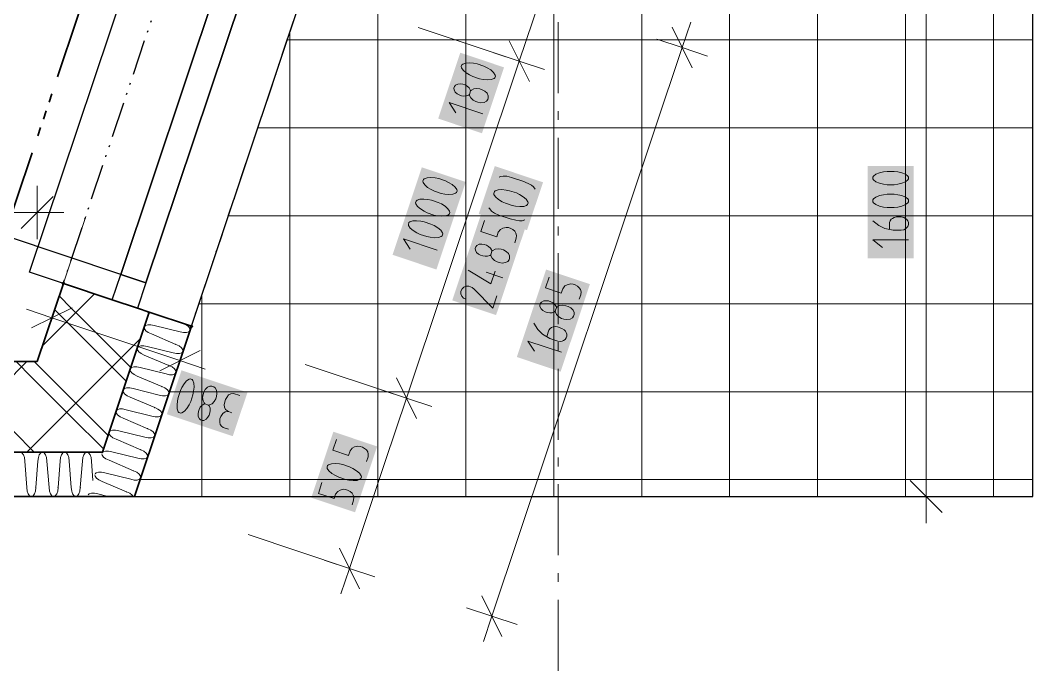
# Model space of a CAD drawing. Header units: millimetres. Extents: x 0 to 594, y 0 to 420.
# Drawn here: x 136.26 to 162.36, y 122.79 to 139.55 of the extents above; entities that cross this region are included whole.
import ezdxf

# ---------------------------------------------------------------- set-up
doc = ezdxf.new("R2010")
doc.units = ezdxf.units.MM
doc.header["$LTSCALE"] = 8
for name, color, linetype in [('PDF_Dvere', 7, 'Continuous'), ('PDF_Koty delkove', 7, 'Continuous'), ('PDF_Obecne 0.25', 7, 'Continuous'), ('PDF_Osy hlavni', 7, 'Continuous'), ('PDF_Pozarni useky', 7, 'Continuous'), ('PDF_Srafy', 7, 'Continuous'), ('PDF_Steny sendvic', 7, 'Continuous')]:
    doc.layers.add(name, color=color, linetype=linetype)

msp = doc.modelspace()

# ---------------------------------------------------------------- linework, layer by layer
at = {"layer": 'PDF_Dvere', "lineweight": 25}
msp.add_lwpolyline([(138.853, 133.001), (131.471, 135.472, -0.414214), (141.324, 140.383)], format="xyb", dxfattribs=at)
for points in [[(141.324, 140.383), (138.853, 133.001), (141.324, 140.383)], [(141.975, 140.165), (139.504, 132.783), (141.975, 140.165)]]:
    msp.add_lwpolyline(points, dxfattribs=at)
for points in [[(139.504, 132.783), (139.286, 132.132), (138.635, 132.35), (138.853, 133.001)], [(139.504, 132.783), (138.853, 133.001)]]:
    msp.add_lwpolyline(points, close=True, dxfattribs=at)
at = {"layer": 'PDF_Koty delkove', "lineweight": 18}
for points in [[(159.61, 127.278), (159.61, 135.938), (159.61, 141.932), (159.61, 145.32), (159.61, 159.791), (159.61, 169.49), (159.61, 177.742), (159.61, 238.603), (159.61, 241.075), (159.61, 274.505)], [(144.747, 125.423), (145.522, 127.739), (145.669, 128.179), (146.216, 129.812), (149.123, 138.497), (149.652, 140.077)], [(149.123, 138.497), (146.517, 139.369)], [(153.063, 139.37), (153.583, 138.327)], [(153.323, 138.848), (153.541, 139.5)], [(152.672, 139.066), (153.323, 138.848), (153.975, 138.63)], [(153.323, 138.848), (148.418, 124.194)], [(149.383, 137.976), (148.863, 139.019)], [(153.323, 138.848), (153.323, 138.848)], [(149.774, 138.279), (149.123, 138.497), (148.472, 138.715)], [(147.946, 138.444), (147.837, 138.455), (147.738, 138.449), (147.665, 138.423), (147.643, 138.404), (147.627, 138.358), (147.633, 138.329), (147.676, 138.264), (147.751, 138.2), (147.845, 138.142), (147.927, 138.102), (148.101, 138.044), (148.192, 138.026), (148.301, 138.016), (148.4, 138.022), (148.473, 138.048), (148.496, 138.067), (148.511, 138.113), (148.505, 138.141), (148.462, 138.207), (148.387, 138.271), (148.293, 138.328), (148.21, 138.369)], [(148.21, 138.369), (148.036, 138.427), (147.946, 138.444)], [(147.838, 137.642), (147.815, 137.624), (147.76, 137.604), (147.695, 137.6), (147.633, 137.607), (147.575, 137.627), (147.522, 137.658), (147.471, 137.7), (147.443, 137.761), (147.441, 137.801), (147.456, 137.847), (147.482, 137.877), (147.541, 137.909), (147.607, 137.913), (147.668, 137.905), (147.726, 137.886), (147.781, 137.854), (147.83, 137.812), (147.862, 137.763), (147.869, 137.735)], [(148.185, 137.139), (147.317, 137.429), (147.486, 137.167)], [(148.605, 135.508), (148.642, 135.522), (148.712, 135.537), (148.805, 135.531), (148.925, 135.504), (149.215, 135.407), (149.356, 135.347), (149.439, 135.306), (149.489, 135.263), (149.531, 135.198)], [(158.785, 135.657), (158.602, 135.657), (158.511, 135.644), (158.404, 135.62), (158.312, 135.583), (158.251, 135.535), (158.236, 135.51), (158.236, 135.462), (158.251, 135.437), (158.312, 135.388), (158.404, 135.351), (158.511, 135.326), (158.602, 135.314), (158.785, 135.314), (158.876, 135.326)], [(158.876, 135.326), (158.983, 135.351), (159.075, 135.388), (159.136, 135.437), (159.152, 135.462), (159.152, 135.51), (159.136, 135.535), (159.075, 135.583), (158.983, 135.62), (158.876, 135.644), (158.785, 135.657)], [(136.702, 135.283), (136.702, 134.596), (136.702, 133.909)], [(137.114, 135.008), (136.289, 134.184)], [(146.771, 134.933), (146.662, 134.944), (146.563, 134.938), (146.489, 134.912), (146.468, 134.893), (146.452, 134.847), (146.458, 134.818), (146.501, 134.753), (146.576, 134.689), (146.67, 134.631), (146.752, 134.591), (146.926, 134.533), (147.016, 134.515), (147.126, 134.505), (147.225, 134.511), (147.298, 134.537), (147.321, 134.556), (147.336, 134.602), (147.329, 134.63), (147.286, 134.696), (147.211, 134.76), (147.117, 134.817), (147.034, 134.858)], [(147.034, 134.858), (146.861, 134.916), (146.771, 134.933)], [(149.268, 134.411), (149.195, 134.383), (149.129, 134.38), (149.038, 134.397), (148.889, 134.434), (148.6, 134.531), (148.487, 134.581), (148.409, 134.634), (148.363, 134.688), (148.342, 134.721)], [(136.702, 134.596), (126.043, 134.596), (112.669, 134.596), (109.188, 134.596)], [(136.427, 132.103), (137.079, 131.885), (137.951, 134.491)], [(136.702, 134.596), (137.388, 134.596)], [(148.23, 134.388), (148.137, 134.11), (148.542, 133.974), (148.581, 134.09), (148.637, 134.161), (148.696, 134.193), (148.784, 134.215), (148.845, 134.207), (148.903, 134.188), (148.957, 134.157), (149.007, 134.114), (149.039, 134.065), (149.053, 134.009), (149.045, 133.935), (149.006, 133.819)], [(159.105, 134.422), (159.136, 134.385), (159.152, 134.336), (159.152, 134.287), (159.136, 134.238), (159.105, 134.201), (159.075, 134.177), (159.029, 134.152), (158.968, 134.14), (158.755, 134.14), (158.541, 134.189), (158.388, 134.262), (158.236, 134.385)], [(158.663, 134.165), (158.663, 134.336), (158.679, 134.385), (158.709, 134.422), (158.74, 134.446), (158.785, 134.47), (158.846, 134.483), (158.968, 134.483), (159.029, 134.47), (159.075, 134.446), (159.105, 134.422)], [(147.01, 133.628), (146.141, 133.918), (146.311, 133.656)], [(159.152, 133.895), (158.236, 133.895), (158.48, 133.7)], [(148.387, 133.511), (148.364, 133.493), (148.309, 133.473), (148.244, 133.469), (148.182, 133.477), (148.124, 133.496), (148.071, 133.527), (148.02, 133.569), (147.992, 133.631), (147.99, 133.67), (148.005, 133.716), (148.031, 133.746), (148.09, 133.778), (148.156, 133.781), (148.217, 133.774), (148.275, 133.754), (148.329, 133.723), (148.379, 133.681), (148.411, 133.632), (148.418, 133.604)], [(141.031, 130.562), (140.379, 130.78), (140.982, 132.582), (141.251, 133.386)], [(148.502, 133.086), (148.394, 132.761), (147.804, 133.114)], [(148.703, 132.916), (148.269, 133.061)], [(149.894, 132.932), (149.801, 132.654), (150.206, 132.518), (150.245, 132.634), (150.301, 132.705), (150.36, 132.737), (150.448, 132.759), (150.509, 132.752), (150.567, 132.732), (150.621, 132.701), (150.671, 132.659), (150.703, 132.61), (150.717, 132.554), (150.708, 132.479), (150.67, 132.363)], [(137.297, 132.536), (137.079, 131.885), (136.861, 131.234)], [(150.05, 132.054), (150.028, 132.036), (149.973, 132.016), (149.908, 132.012), (149.846, 132.02), (149.788, 132.039), (149.734, 132.07), (149.684, 132.113), (149.656, 132.174), (149.654, 132.213), (149.669, 132.259), (149.694, 132.289), (149.754, 132.321), (149.819, 132.325), (149.881, 132.318), (149.939, 132.298), (149.993, 132.267), (150.043, 132.225), (150.075, 132.175), (150.082, 132.147)], [(137.601, 132.145), (136.557, 131.625)], [(150.381, 132.176), (150.323, 132.195), (150.247, 132.207), (150.163, 132.197), (150.104, 132.165), (150.082, 132.147), (150.05, 132.054), (150.057, 132.026), (150.085, 131.965), (150.146, 131.906), (150.214, 131.87), (150.272, 131.851), (150.348, 131.838), (150.433, 131.849), (150.492, 131.881), (150.522, 131.923), (150.537, 131.968)], [(150.537, 131.968), (150.538, 132.02), (150.51, 132.081), (150.449, 132.14), (150.381, 132.176)], [(140.379, 130.78), (137.079, 131.885)], [(149.833, 131.405), (149.887, 131.567), (149.918, 131.609), (149.958, 131.634), (149.995, 131.647), (150.045, 131.656), (150.108, 131.648), (150.223, 131.609), (150.277, 131.578), (150.313, 131.541), (150.334, 131.508), (150.352, 131.463), (150.351, 131.412), (150.336, 131.366), (150.305, 131.324), (150.264, 131.299), (150.228, 131.286), (150.176, 131.277), (150.114, 131.284), (149.912, 131.352), (149.725, 131.466), (149.603, 131.585), (149.498, 131.749)], [(140.597, 131.432), (140.379, 130.78), (140.161, 130.129)], [(150.211, 130.994), (149.343, 131.285), (149.512, 131.022)], [(140.901, 131.04), (139.858, 130.52)], [(146.216, 129.812), (145.912, 129.914), (143.61, 130.684)], [(146.476, 129.291), (145.956, 130.334)], [(140.996, 129.966), (140.976, 129.908), (140.964, 129.832), (140.974, 129.748), (141.006, 129.689), (141.024, 129.667), (141.117, 129.636), (141.145, 129.643), (141.206, 129.67), (141.265, 129.731), (141.301, 129.799), (141.321, 129.857), (141.333, 129.933), (141.322, 130.018), (141.29, 130.077), (141.249, 130.107), (141.203, 130.123), (141.151, 130.124), (141.09, 130.096), (141.032, 130.034)], [(141.032, 130.034), (140.996, 129.966)], [(141.922, 129.882), (141.76, 129.936), (141.692, 129.926), (141.631, 129.898), (141.584, 129.834), (141.552, 129.78), (141.533, 129.721), (141.52, 129.645), (141.524, 129.58), (141.556, 129.521), (141.627, 129.465)], [(146.867, 129.594), (146.216, 129.812), (145.564, 130.03)], [(141.117, 129.636), (141.135, 129.613), (141.155, 129.558), (141.159, 129.493), (141.152, 129.431), (141.132, 129.373), (141.101, 129.319), (141.059, 129.269), (140.997, 129.241), (140.958, 129.239), (140.912, 129.254), (140.882, 129.28), (140.85, 129.339), (140.846, 129.405), (140.854, 129.466), (140.873, 129.524), (140.904, 129.578), (140.947, 129.628), (140.996, 129.66), (141.024, 129.667)], [(141.631, 129.014), (141.492, 129.06), (141.45, 129.09), (141.414, 129.135), (141.405, 129.186), (141.41, 129.28), (141.43, 129.338), (141.482, 129.417), (141.548, 129.459), (141.627, 129.465), (141.72, 129.434)], [(144.412, 128.75), (144.318, 128.472), (144.723, 128.336), (144.762, 128.453), (144.819, 128.523), (144.878, 128.555), (144.965, 128.577), (145.026, 128.57), (145.085, 128.55), (145.139, 128.519), (145.188, 128.477), (145.22, 128.428), (145.234, 128.372), (145.226, 128.297), (145.187, 128.181)], [(144.753, 128.042), (144.579, 128.1), (144.49, 128.117), (144.38, 128.128), (144.282, 128.123), (144.208, 128.096), (144.186, 128.077), (144.171, 128.031), (144.177, 128.003), (144.22, 127.938), (144.295, 127.874), (144.389, 127.816), (144.471, 127.775), (144.644, 127.717), (144.735, 127.7), (144.845, 127.69), (144.943, 127.695)], [(144.943, 127.695), (145.017, 127.722), (145.039, 127.741), (145.055, 127.786), (145.048, 127.815), (145.005, 127.88), (144.93, 127.944), (144.836, 128.001), (144.753, 128.042)], [(144.039, 127.637), (143.946, 127.358), (144.35, 127.223), (144.389, 127.339), (144.446, 127.41), (144.505, 127.442), (144.592, 127.464), (144.654, 127.456), (144.712, 127.437), (144.766, 127.406), (144.816, 127.363), (144.847, 127.314), (144.862, 127.258), (144.853, 127.184), (144.814, 127.068)], [(160.022, 126.865), (159.198, 127.69)], [(160.297, 127.278), (159.61, 127.278), (158.923, 127.278)], [(159.61, 127.278), (159.61, 126.591)], [(144.529, 124.772), (144.747, 125.423), (142.141, 126.295)], [(145.007, 124.902), (144.487, 125.945)], [(145.398, 125.205), (144.747, 125.423), (144.095, 125.641)], [(148.158, 124.716), (148.678, 123.673)], [(147.767, 124.412), (148.418, 124.194), (149.07, 123.976)], [(148.418, 124.194), (148.2, 123.543)], [(148.418, 124.194), (148.418, 124.194)]]:
    msp.add_lwpolyline(points, dxfattribs=at)
for points in [[(148.168, 137.763), (148.11, 137.783), (148.034, 137.795), (147.951, 137.785), (147.892, 137.753), (147.869, 137.735), (147.838, 137.642), (147.845, 137.614), (147.873, 137.553), (147.933, 137.494), (148.001, 137.458), (148.06, 137.438), (148.136, 137.426), (148.22, 137.436), (148.279, 137.469), (148.31, 137.51), (148.325, 137.556), (148.326, 137.608), (148.298, 137.669), (148.236, 137.727)], [(147.221, 135.414), (147.047, 135.473), (146.957, 135.489), (146.848, 135.501), (146.749, 135.495), (146.676, 135.468), (146.654, 135.449), (146.639, 135.403), (146.645, 135.375), (146.687, 135.31), (146.763, 135.246), (146.856, 135.188), (146.938, 135.148), (147.112, 135.089), (147.203, 135.072), (147.312, 135.062), (147.411, 135.068), (147.484, 135.094), (147.507, 135.113), (147.522, 135.159), (147.516, 135.187), (147.473, 135.253), (147.398, 135.317), (147.304, 135.373)], [(149.048, 135.102), (148.874, 135.16), (148.784, 135.177), (148.675, 135.188), (148.577, 135.183), (148.503, 135.156), (148.481, 135.137), (148.466, 135.091), (148.472, 135.063), (148.515, 134.998), (148.59, 134.934), (148.684, 134.876), (148.766, 134.836), (148.939, 134.778), (149.03, 134.76), (149.14, 134.75), (149.238, 134.756), (149.312, 134.782), (149.334, 134.801), (149.35, 134.847), (149.343, 134.875), (149.3, 134.94), (149.225, 135.004), (149.131, 135.061)], [(158.785, 135.07), (158.602, 135.07), (158.511, 135.057), (158.404, 135.033), (158.312, 134.996), (158.251, 134.948), (158.236, 134.923), (158.236, 134.874), (158.251, 134.849), (158.312, 134.801), (158.404, 134.764), (158.511, 134.739), (158.602, 134.727), (158.785, 134.727), (158.876, 134.739), (158.983, 134.764), (159.075, 134.801), (159.136, 134.849), (159.152, 134.874), (159.152, 134.923), (159.136, 134.948), (159.075, 134.996), (158.983, 135.033), (158.876, 135.057)], [(146.848, 134.301), (146.674, 134.359), (146.584, 134.376), (146.475, 134.387), (146.377, 134.381), (146.303, 134.355), (146.281, 134.336), (146.266, 134.29), (146.272, 134.262), (146.315, 134.196), (146.39, 134.132), (146.484, 134.075), (146.566, 134.034), (146.739, 133.976), (146.83, 133.959), (146.94, 133.948), (147.038, 133.954), (147.112, 133.98), (147.134, 133.999), (147.15, 134.045), (147.143, 134.074), (147.1, 134.139), (147.025, 134.203), (146.931, 134.26)], [(148.717, 133.632), (148.659, 133.652), (148.583, 133.664), (148.499, 133.654), (148.44, 133.622), (148.418, 133.604), (148.387, 133.511), (148.394, 133.483), (148.422, 133.422), (148.482, 133.363), (148.55, 133.327), (148.609, 133.308), (148.685, 133.295), (148.769, 133.306), (148.828, 133.338), (148.859, 133.379), (148.874, 133.425), (148.875, 133.477), (148.847, 133.538), (148.785, 133.596)], [(140.39, 130.007), (140.332, 129.834), (140.315, 129.744), (140.304, 129.634), (140.31, 129.536), (140.336, 129.462), (140.355, 129.441), (140.401, 129.425), (140.43, 129.431), (140.495, 129.474), (140.559, 129.549), (140.617, 129.643), (140.657, 129.725), (140.715, 129.899), (140.733, 129.989), (140.743, 130.099), (140.737, 130.197), (140.711, 130.271), (140.692, 130.294), (140.646, 130.309), (140.617, 130.302), (140.552, 130.259), (140.488, 130.184), (140.431, 130.09)]]:
    msp.add_lwpolyline(points, close=True, dxfattribs=at)
msp.add_lwpolyline([(148.548, 132.452), (148.44, 132.128), (147.961, 132.623), (147.911, 132.666), (147.824, 132.695, 0.983237), (147.744, 132.361)], format="xyb", dxfattribs=at)
at = {"layer": 'PDF_Koty delkove', "color": 7, "lineweight": 18, "true_color": 0xffffff, "transparency": 33554559}
for points in [[(148.163, 136.64), (148.732, 138.338), (147.034, 137.018), (147.603, 138.716)], [(146.988, 133.129), (147.743, 135.384), (145.859, 133.507), (146.614, 135.762)], [(149.324, 134.143), (149.736, 135.377), (148.079, 134.56), (148.492, 135.793)], [(159.289, 133.415), (159.289, 135.794), (158.099, 133.415), (158.099, 135.794)], [(148.526, 131.954), (149.28, 134.206), (147.397, 132.332), (148.151, 134.584)], [(150.189, 130.495), (150.944, 132.751), (149.06, 130.873), (149.815, 133.129)], [(142.119, 129.961), (140.42, 130.529), (141.741, 128.832), (140.042, 129.4)], [(144.893, 126.87), (145.462, 128.569), (143.764, 127.248), (144.333, 128.947)]]:
    msp.add_solid(points, dxfattribs=at)
at = {"layer": 'PDF_Obecne 0.25', "lineweight": 25}
for points in [[(139.075, 127.278), (162.355, 127.278), (162.355, 141.932)], [(137.376, 132.771), (136.507, 133.062), (139.414, 141.747), (140.283, 141.456)], [(140.676, 131.667), (143.583, 140.352)]]:
    msp.add_lwpolyline(points, dxfattribs=at)
at = {"layer": 'PDF_Osy hlavni', "lineweight": 18}
for points in [[(150.128, 137.671), (150.128, 139.502)], [(150.128, 136.984), (150.128, 137.213)], [(150.128, 134.694), (150.128, 136.526)], [(150.128, 134.007), (150.128, 134.236)], [(150.128, 131.717), (150.128, 133.549)], [(150.128, 131.031), (150.128, 131.259)], [(150.128, 128.741), (150.128, 130.573)], [(150.128, 128.054), (150.128, 128.283)], [(150.128, 125.764), (150.128, 127.596)], [(150.128, 125.077), (150.128, 125.306)], [(150.128, 122.788), (150.128, 124.619)]]:
    msp.add_lwpolyline(points, dxfattribs=at)
at = {"layer": 'PDF_Pozarni useky', "lineweight": 35}
for points in [[(137.224, 138.09), (138.242, 141.13)], [(137.006, 137.438), (137.079, 137.656)], [(136.861, 137.004), (136.933, 137.221)], [(136.715, 136.57), (136.788, 136.787)], [(134.181, 133.734), (135.766, 133.734), (136.57, 136.136)]]:
    msp.add_lwpolyline(points, dxfattribs=at)
at = {"layer": 'PDF_Srafy', "lineweight": 9}
for points in [[(145.478, 141.932), (145.478, 141.314), (145.478, 136.78), (145.478, 132.247), (145.478, 127.713), (145.478, 127.278)], [(147.744, 141.932), (147.744, 139.047), (147.744, 134.513), (147.744, 129.98), (147.744, 127.278)], [(150.011, 141.932), (150.011, 141.314), (150.011, 136.78), (150.011, 132.247), (150.011, 127.713), (150.011, 127.278)], [(152.278, 141.932), (152.278, 139.047), (152.278, 134.513), (152.278, 129.98), (152.278, 127.278)], [(154.544, 141.932), (154.544, 141.314), (154.544, 136.78)], [(156.811, 141.932), (156.811, 139.047), (156.811, 134.513)], [(159.078, 141.932), (159.078, 141.314), (159.078, 136.78), (159.078, 132.247)], [(161.344, 141.932), (161.344, 139.047), (161.344, 134.513), (161.344, 129.98)], [(143.211, 139.24), (143.211, 139.047), (143.211, 134.513), (143.211, 129.98), (143.211, 127.278)], [(162.355, 139.047), (161.344, 139.047), (156.811, 139.047), (152.278, 139.047), (147.744, 139.047), (143.211, 139.047), (143.146, 139.047)], [(162.355, 136.78), (159.078, 136.78), (154.544, 136.78), (150.011, 136.78), (145.478, 136.78), (142.387, 136.78)], [(154.544, 136.78), (154.544, 132.247), (154.544, 127.713), (154.544, 127.278)], [(162.355, 134.513), (161.344, 134.513), (156.811, 134.513), (152.278, 134.513), (147.744, 134.513), (143.211, 134.513), (141.629, 134.513)], [(156.811, 134.513), (156.811, 129.98), (156.811, 127.278)], [(140.944, 132.468), (140.944, 132.247), (140.944, 127.713), (140.944, 127.278)], [(162.355, 132.247), (159.078, 132.247), (154.544, 132.247), (150.011, 132.247), (145.478, 132.247), (140.944, 132.247), (140.87, 132.247)], [(159.078, 132.247), (159.078, 127.713), (159.078, 127.278)], [(162.355, 129.98), (161.344, 129.98), (156.811, 129.98), (152.278, 129.98), (147.744, 129.98), (143.211, 129.98), (140.111, 129.98)], [(161.344, 129.98), (161.344, 127.278)], [(162.355, 127.713), (159.078, 127.713), (154.544, 127.713), (150.011, 127.713), (145.478, 127.713), (140.944, 127.713), (139.353, 127.713)]]:
    msp.add_lwpolyline(points, dxfattribs=at)
at = {"layer": 'PDF_Steny sendvic', "lineweight": 25}
for points in [[(139.63, 139.506), (139.644, 139.549)], [(143.017, 138.662), (143.308, 139.53)], [(139.543, 139.245), (139.557, 139.289)], [(139.179, 138.16), (139.47, 139.028)], [(142.93, 138.401), (142.945, 138.445)], [(142.843, 138.141), (142.857, 138.184)], [(139.092, 137.899), (139.107, 137.943)], [(142.48, 137.055), (142.77, 137.924)], [(139.005, 137.639), (139.019, 137.682)], [(138.641, 136.553), (138.932, 137.422)], [(142.392, 136.795), (142.407, 136.838)], [(142.305, 136.534), (142.32, 136.577)], [(138.554, 136.292), (138.569, 136.336)], [(141.942, 135.448), (142.232, 136.317)], [(138.467, 136.032), (138.481, 136.075)], [(138.104, 134.946), (138.394, 135.815)], [(141.855, 135.188), (141.869, 135.231)], [(141.767, 134.927), (141.782, 134.971)], [(138.016, 134.686), (138.031, 134.729)], [(141.404, 133.842), (141.695, 134.71)], [(137.929, 134.425), (137.944, 134.469)], [(137.566, 133.34), (137.856, 134.208)], [(141.317, 133.581), (141.331, 133.624)], [(141.229, 133.32), (141.244, 133.364)], [(137.478, 133.079), (137.493, 133.122)], [(140.866, 132.235), (141.157, 133.103)], [(137.391, 132.818), (137.406, 132.862)], [(140.779, 131.974), (140.793, 132.018)], [(140.692, 131.714), (140.706, 131.757)]]:
    msp.add_lwpolyline(points, dxfattribs=at)
at = {"layer": 'PDF_Steny sendvic', "lineweight": 35}
for points in [[(138.383, 128.422), (135.92, 128.422), (110.333, 128.422), (110.333, 130.758), (110.333, 132.773), (110.654, 132.773), (111.341, 132.773), (112.669, 132.773)], [(136.702, 130.758), (112.669, 130.758), (112.669, 132.773)], [(137.376, 132.771), (136.702, 130.758)], [(137.376, 132.771), (138.635, 132.35), (139.286, 132.132), (139.59, 132.03)], [(135.92, 128.422), (138.383, 128.422), (139.59, 132.03)], [(139.59, 132.03), (138.383, 128.422)], [(139.59, 132.03), (140.676, 131.667)], [(137.999, 127.278), (139.207, 127.278), (140.676, 131.667)], [(109.188, 128.422), (109.188, 127.278), (137.999, 127.278)]]:
    msp.add_lwpolyline(points, dxfattribs=at)
at = {"layer": 'PDF_Steny sendvic', "lineweight": 9}
for points in [[(136.835, 131.158), (137.581, 131.903), (138.18, 132.502)], [(139.113, 130.604), (137.814, 131.903), (137.581, 132.136), (137.268, 132.449)], [(138.996, 130.254), (137.581, 131.669), (137.347, 131.903), (137.151, 132.099)], [(139.581, 132.004), (139.538, 132.047)], [(139.459, 131.639), (139.465, 131.603), (139.5, 131.552), (139.563, 131.504), (139.644, 131.468)], [(139.717, 131.686), (139.63, 131.706), (139.552, 131.706), (139.493, 131.687), (139.467, 131.661)], [(140.386, 131.522), (139.717, 131.686)], [(140.386, 131.522), (140.472, 131.502), (140.55, 131.502), (140.609, 131.522), (140.639, 131.558)], [(140.458, 131.739), (140.459, 131.739)], [(140.637, 131.605), (140.602, 131.656), (140.539, 131.703), (140.459, 131.739)], [(140.639, 131.558), (140.637, 131.605)], [(136.436, 128.422), (137.581, 129.567), (139.362, 131.349)], [(139.644, 131.468), (140.277, 131.196)], [(139.644, 131.468), (139.644, 131.468)], [(139.278, 131.096), (139.283, 131.06), (139.318, 131.009), (139.381, 130.962), (139.462, 130.925)], [(139.535, 131.144), (139.449, 131.163), (139.37, 131.163), (139.311, 131.144), (139.285, 131.119)], [(140.204, 130.979), (139.535, 131.144)], [(140.204, 130.979), (140.29, 130.96), (140.368, 130.96), (140.427, 130.979), (140.458, 131.015)], [(140.458, 131.015), (140.455, 131.062), (140.42, 131.113), (140.357, 131.16), (140.277, 131.196)], [(134.1, 128.422), (135.245, 129.567), (136.436, 130.758)], [(136.565, 130.349), (136.156, 130.758)], [(136.682, 130.699), (136.623, 130.758)], [(139.462, 130.925), (140.095, 130.654)], [(139.462, 130.925), (139.462, 130.925)], [(138.527, 128.854), (137.814, 129.567), (137.581, 129.801), (136.682, 130.699)], [(139.096, 130.553), (139.101, 130.517), (139.137, 130.466), (139.199, 130.419), (139.28, 130.383)], [(140.023, 130.436), (139.353, 130.601), (139.267, 130.62), (139.188, 130.62), (139.129, 130.601), (139.103, 130.576)], [(140.023, 130.436), (140.108, 130.417), (140.187, 130.417), (140.246, 130.436), (140.276, 130.472)], [(140.276, 130.472), (140.273, 130.519), (140.238, 130.57), (140.176, 130.617), (140.095, 130.654)], [(138.41, 128.504), (137.581, 129.334), (137.347, 129.567), (136.565, 130.349)], [(139.28, 130.383), (139.914, 130.111)], [(139.28, 130.383), (139.28, 130.383)], [(138.914, 130.01), (138.919, 129.975), (138.955, 129.923), (139.018, 129.876), (139.098, 129.84)], [(139.841, 129.894), (139.171, 130.058), (139.085, 130.078), (139.006, 130.078), (138.947, 130.058), (138.922, 130.033), (138.922, 130.033)], [(140.094, 129.929), (140.092, 129.977), (140.056, 130.028), (139.994, 130.075), (139.914, 130.111)], [(139.098, 129.84), (139.732, 129.568)], [(139.098, 129.84), (139.098, 129.84)], [(139.841, 129.894), (139.927, 129.874), (140.005, 129.874), (140.064, 129.893), (140.094, 129.929)], [(140.007, 129.669), (140.007, 129.669)], [(138.732, 129.467), (138.738, 129.432), (138.773, 129.381), (138.836, 129.333), (138.917, 129.297)], [(138.99, 129.515), (138.903, 129.535), (138.825, 129.535), (138.766, 129.515), (138.74, 129.49)], [(139.659, 129.351), (138.99, 129.515)], [(139.913, 129.387), (139.91, 129.434), (139.875, 129.485), (139.812, 129.532), (139.732, 129.568)], [(140, 129.647), (140, 129.647)], [(138.917, 129.297), (139.55, 129.025)], [(138.917, 129.297), (138.917, 129.297)], [(139.659, 129.351), (139.745, 129.331), (139.823, 129.331), (139.882, 129.351), (139.913, 129.387)], [(136.623, 128.422), (136.096, 128.95)], [(138.551, 128.924), (138.556, 128.889), (138.591, 128.838), (138.654, 128.79), (138.735, 128.754)], [(138.808, 128.972), (138.722, 128.992), (138.643, 128.992), (138.584, 128.972), (138.558, 128.947)], [(139.477, 128.808), (138.808, 128.972)], [(139.731, 128.844), (139.728, 128.891), (139.693, 128.942), (139.63, 128.989), (139.55, 129.025)], [(139.818, 129.104), (139.818, 129.104)], [(139.826, 129.127), (139.826, 129.127)], [(138.735, 128.754), (139.368, 128.482)], [(138.735, 128.754), (138.735, 128.754)], [(139.477, 128.808), (139.563, 128.788), (139.642, 128.788), (139.7, 128.808), (139.731, 128.844)], [(136.38, 128.193), (136.371, 128.281), (136.346, 128.356), (136.309, 128.406), (136.277, 128.422)], [(136.825, 128.422), (136.793, 128.406), (136.756, 128.356), (136.731, 128.281), (136.722, 128.193)], [(136.952, 128.193), (136.943, 128.281), (136.918, 128.356), (136.881, 128.406), (136.849, 128.422)], [(137.398, 128.422), (137.366, 128.406), (137.328, 128.356), (137.303, 128.281), (137.295, 128.193)], [(137.525, 128.193), (137.516, 128.281), (137.491, 128.356), (137.454, 128.406), (137.422, 128.422)], [(137.97, 128.422), (137.938, 128.406), (137.901, 128.356), (137.876, 128.281), (137.867, 128.193)], [(138.097, 128.193), (138.088, 128.281), (138.063, 128.356), (138.026, 128.406), (137.994, 128.422)], [(138.369, 128.381), (138.374, 128.346), (138.41, 128.295), (138.473, 128.248), (138.553, 128.211)], [(138.626, 128.43), (138.54, 128.449), (138.461, 128.449), (138.402, 128.43), (138.377, 128.405)], [(139.296, 128.265), (138.626, 128.43)], [(139.549, 128.301), (139.547, 128.348), (139.511, 128.399), (139.449, 128.446), (139.368, 128.482)], [(139.636, 128.561), (139.636, 128.561)], [(139.644, 128.584), (139.644, 128.584)], [(136.436, 127.507), (136.38, 128.193)], [(136.722, 128.193), (136.665, 127.507)], [(136.722, 128.193), (136.722, 128.193)], [(137.009, 127.507), (136.952, 128.193)], [(137.295, 128.193), (137.238, 127.507)], [(137.295, 128.193), (137.295, 128.193)], [(137.581, 127.507), (137.525, 128.193)], [(137.867, 128.193), (137.81, 127.507)], [(137.867, 128.193), (137.867, 128.193)], [(138.138, 127.693), (138.097, 128.193)], [(138.553, 128.211), (139.187, 127.939)], [(138.553, 128.211), (138.553, 128.211)], [(139.296, 128.265), (139.382, 128.246), (139.46, 128.246), (139.519, 128.265), (139.549, 128.301)], [(138.445, 127.887), (138.358, 127.906), (138.28, 127.906), (138.22, 127.887), (138.195, 127.862)], [(139.114, 127.722), (138.445, 127.887)], [(139.367, 127.758), (139.365, 127.805), (139.33, 127.856), (139.267, 127.903), (139.187, 127.939)], [(139.455, 128.018), (139.455, 128.018)], [(139.462, 128.041), (139.462, 128.041)], [(138.187, 127.839), (138.192, 127.803), (138.228, 127.752), (138.291, 127.705), (138.372, 127.668)], [(138.372, 127.668), (139.005, 127.397)], [(138.372, 127.668), (138.372, 127.668)], [(139.114, 127.722), (139.2, 127.703), (139.278, 127.703), (139.337, 127.722), (139.367, 127.758)], [(136.436, 127.507), (136.445, 127.419), (136.47, 127.345), (136.507, 127.295), (136.551, 127.278)], [(136.551, 127.278), (136.595, 127.295), (136.632, 127.345), (136.657, 127.419), (136.665, 127.507)], [(137.009, 127.507), (137.018, 127.419), (137.042, 127.345), (137.08, 127.295), (137.123, 127.278)], [(137.123, 127.278), (137.167, 127.295), (137.204, 127.345), (137.229, 127.419), (137.238, 127.507)], [(137.581, 127.507), (137.59, 127.419), (137.615, 127.345), (137.652, 127.295), (137.696, 127.278)], [(137.696, 127.278), (137.74, 127.295), (137.777, 127.345), (137.802, 127.419), (137.81, 127.507)], [(138.263, 127.344), (138.177, 127.364), (138.098, 127.364), (138.039, 127.344), (138.013, 127.319)], [(138.533, 127.278), (138.263, 127.344)], [(139.173, 127.278), (139.148, 127.313), (139.085, 127.361), (139.005, 127.397)], [(139.273, 127.475), (139.273, 127.475)], [(139.281, 127.498), (139.28, 127.498)], [(138.006, 127.296), (138.008, 127.278)]]:
    msp.add_lwpolyline(points, dxfattribs=at)
at = {"layer": 'PDF_Steny sendvic', "lineweight": 25, "transparency": 33554559}
for points in [[(137.357, 132.717), (137.321, 132.789), (137.43, 132.753), (137.394, 132.826)], [(140.658, 131.612), (140.622, 131.685), (140.73, 131.648), (140.694, 131.721)]]:
    msp.add_solid(points, dxfattribs=at)
at = {"layer": 'PDF_Steny sendvic', "lineweight": 9, "transparency": 33554559}
for points in [[(137.581, 131.882), (137.56, 131.903), (137.601, 131.903), (137.581, 131.923)], [(140.459, 131.719), (140.438, 131.739), (140.474, 131.734), (140.443, 131.744)], [(140.277, 131.176), (140.256, 131.196), (140.298, 131.196), (140.277, 131.217)], [(140.095, 130.633), (140.075, 130.654), (140.116, 130.654), (140.095, 130.674)], [(139.914, 130.09), (139.893, 130.111), (139.934, 130.111), (139.914, 130.131)], [(137.581, 129.547), (137.56, 129.567), (137.601, 129.567), (137.581, 129.588)], [(139.732, 129.547), (139.711, 129.568), (139.752, 129.568), (139.732, 129.589)], [(139.55, 129.005), (139.529, 129.025), (139.571, 129.025), (139.55, 129.046)], [(139.368, 128.462), (139.348, 128.482), (139.389, 128.482), (139.368, 128.503)], [(139.187, 127.919), (139.166, 127.939), (139.207, 127.939), (139.187, 127.96)], [(136.665, 127.486), (136.645, 127.507), (136.686, 127.507), (136.665, 127.527)], [(137.238, 127.486), (137.217, 127.507), (137.258, 127.507), (137.238, 127.527)], [(137.81, 127.486), (137.79, 127.507), (137.831, 127.507), (137.81, 127.527)], [(139.005, 127.376), (138.984, 127.397), (139.025, 127.397), (139.005, 127.417)]]:
    msp.add_solid(points, dxfattribs=at)

doc.saveas('drawing.dxf')
